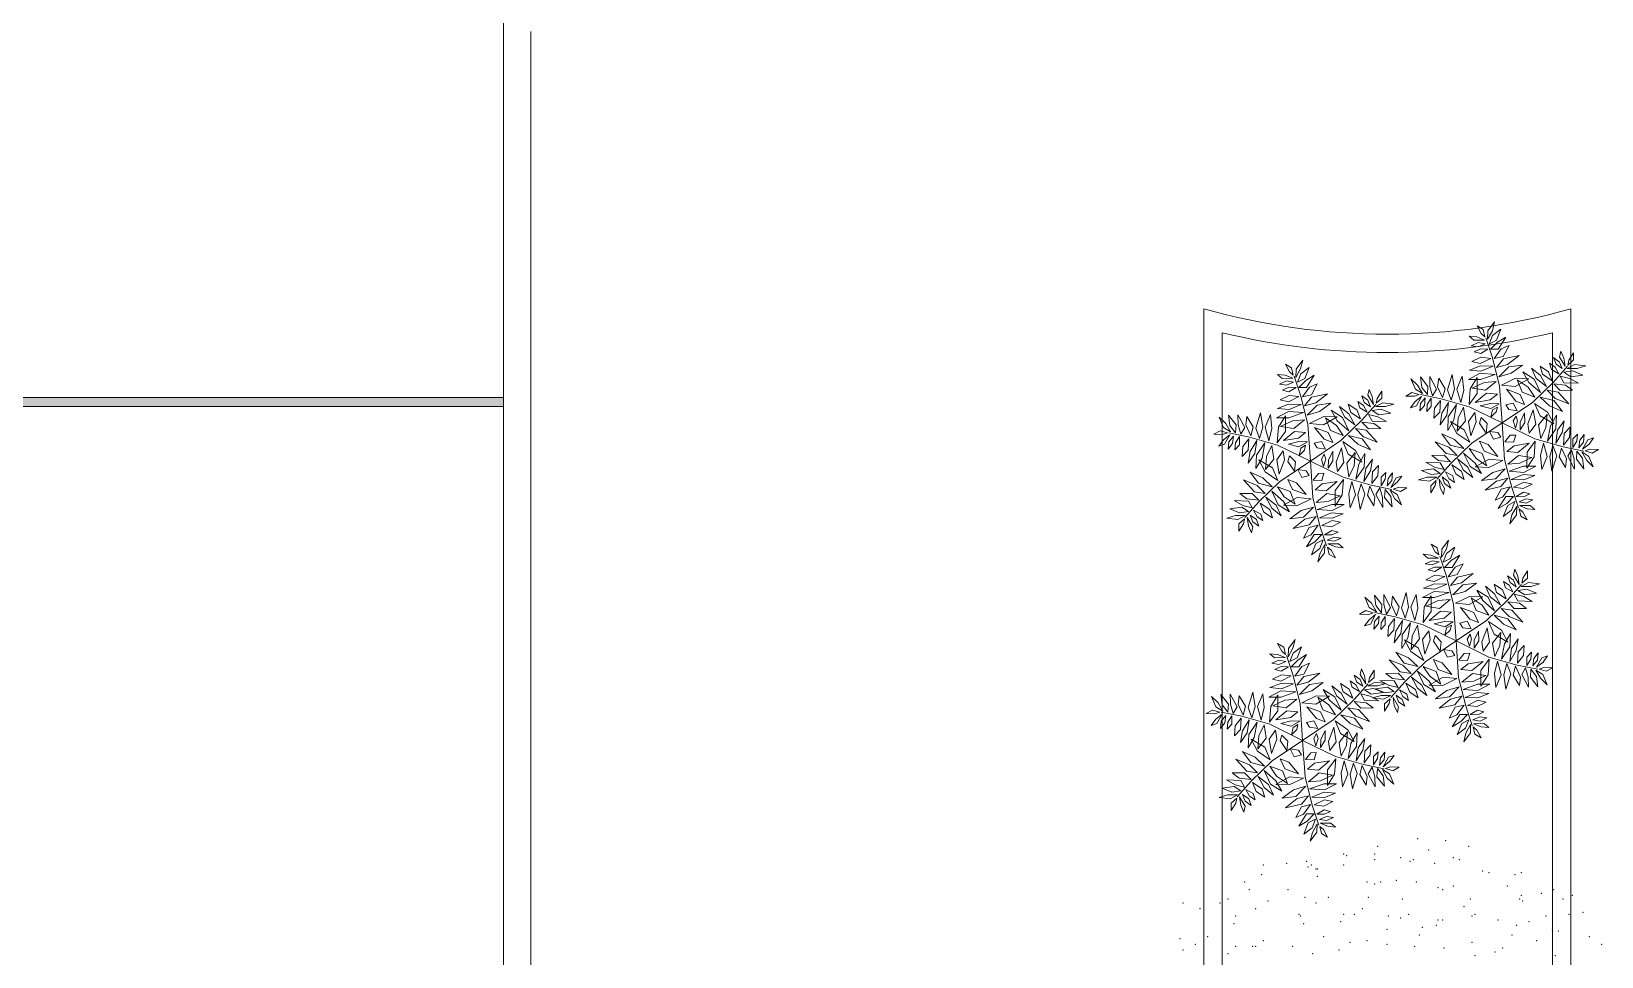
# Model space of a CAD drawing. Header units: metres. Extents: x 599 to 707, y 227 to 318.
# Drawn here: x 647.86 to 656.42, y 296.4 to 301.45 of the extents above; entities that cross this region are included whole.
import ezdxf

# ---------------------------------------------------------------- set-up
doc = ezdxf.new("R2010")
doc.units = ezdxf.units.M
doc.layers.get('0').update_dxf_attribs({"lineweight": 0})
for name, color, linetype, lineweight in [('banqueta', 252, 'Continuous', 9), ('muretes', 2, 'Continuous', 20), ('vegetacion', 74, 'Continuous', 0)]:
    doc.layers.add(name, color=color, linetype=linetype, lineweight=lineweight)

# ---------------------------------------------------------------- blocks, each defined once
blk = doc.blocks.new('arbol-pl17')
for p, q in [((-0.1023, 0.5082), (-0.1362, 0.5279)), ((-0.1362, 0.5279), (-0.1139, 0.4861)), ((-0.0415, 0.5498), (-0.0778, 0.5007)), ((-0.0527, 0.5019), (-0.0415, 0.5498)), ((-0.1537, 0.4505), (-0.1785, 0.4723)), ((-0.1785, 0.4723), (-0.1368, 0.468)), ((-0.168, 0.42), (-0.1304, 0.437)), ((-0.095, 0.4513), (-0.1537, 0.4505)), ((-0.1368, 0.468), (-0.095, 0.4513)), ((-0.1304, 0.437), (-0.0922, 0.4307)), ((-0.0922, 0.4307), (-0.1294, 0.4142)), ((-0.1139, 0.4861), (-0.0931, 0.4683)), ((-0.0931, 0.4683), (-0.1023, 0.5082)), ((-0.0525, 0.3533), (-0.0886, 0.4624)), ((-0.0795, 0.4555), (-0.0527, 0.5019)), ((-0.0778, 0.5007), (-0.0795, 0.4555)), ((-0.0702, 0.4295), (-0.0515, 0.4756)), ((-0.0308, 0.4497), (-0.0702, 0.4295)), ((-0.0623, 0.401), (-0.0252, 0.4398)), ((-0.0515, 0.4756), (-0.006, 0.5104)), ((-0.006, 0.5104), (-0.0308, 0.4497)), ((-0.0252, 0.4398), (0.0213, 0.4674)), ((0.0213, 0.4674), (-0.0205, 0.4008)), ((-0.1294, 0.4142), (-0.168, 0.42)), ((-0.1645, 0.3338), (-0.1149, 0.358)), ((-0.1516, 0.3866), (-0.118, 0.4027)), ((-0.1164, 0.3779), (-0.1516, 0.3866)), ((-0.0621, 0.3514), (-0.1187, 0.323)), ((-0.118, 0.4027), (-0.0769, 0.4012)), ((-0.0769, 0.4012), (-0.1164, 0.3779)), ((-0.1149, 0.358), (-0.0621, 0.3514)), ((-0.0205, 0.4008), (-0.0623, 0.401)), ((-0.0137, 0.199), (-0.0525, 0.3533)), ((-0.0433, 0.3497), (-0.0049, 0.4025)), ((0.0056, 0.3618), (-0.0433, 0.3497)), ((-0.031, 0.3013), (0.0071, 0.3478)), ((-0.0049, 0.4025), (0.0379, 0.4207)), ((0.0379, 0.4207), (0.0056, 0.3618)), ((0.0071, 0.3478), (0.0928, 0.3668)), ((0.0928, 0.3668), (0.0302, 0.3171)), ((0.2797, 0.3554), (0.3133, 0.3314)), ((0.294, 0.3192), (0.2797, 0.3554)), ((0.3133, 0.3584), (0.3197, 0.3907)), ((0.3433, 0.3079), (0.3133, 0.3584)), ((0.3197, 0.3907), (0.3369, 0.3525)), ((0.3369, 0.3525), (0.3433, 0.3079)), ((0.359, 0.3148), (0.389, 0.3427)), ((0.389, 0.3819), (0.364, 0.3417)), ((0.389, 0.3427), (0.389, 0.3819)), ((-0.2976, 0.18), (-0.2712, 0.2637)), ((-0.2712, 0.2637), (-0.2596, 0.1847)), ((-0.1186, 0.2702), (-0.1836, 0.236)), ((-0.1783, 0.2874), (-0.1181, 0.3103)), ((-0.1154, 0.2816), (-0.1783, 0.2874)), ((-0.1187, 0.323), (-0.1645, 0.3338)), ((-0.0378, 0.264), (-0.1186, 0.2702)), ((-0.1181, 0.3103), (-0.0494, 0.3087)), ((-0.1172, 0.2364), (-0.0378, 0.264)), ((-0.0494, 0.3087), (-0.1154, 0.2816)), ((0.0302, 0.3171), (-0.031, 0.3013)), ((-0.0169, 0.2503), (0.0364, 0.3053)), ((0.05, 0.2702), (-0.0169, 0.2503)), ((0.0364, 0.3053), (0.1114, 0.3148)), ((0.1114, 0.3148), (0.05, 0.2702)), ((0.1126, 0.277), (0.1462, 0.2197)), ((0.1747, 0.2378), (0.1126, 0.277)), ((0.1597, 0.2981), (0.2097, 0.2574)), ((0.1862, 0.2408), (0.1597, 0.2981)), ((0.2069, 0.3094), (0.2526, 0.2785)), ((0.2204, 0.2643), (0.2069, 0.3094)), ((0.2097, 0.2574), (0.2426, 0.1971)), ((0.2733, 0.2295), (0.2204, 0.2643)), ((0.2526, 0.2785), (0.2733, 0.2295)), ((0.259, 0.3246), (0.2897, 0.3035)), ((0.269, 0.2898), (0.259, 0.3246)), ((0.309, 0.2672), (0.269, 0.2898)), ((0.2797, 0.2221), (0.3562, 0.3079)), ((0.2897, 0.3035), (0.309, 0.2672)), ((0.3269, 0.2952), (0.294, 0.3192)), ((0.3133, 0.3314), (0.3269, 0.2952)), ((0.3369, 0.2756), (0.3862, 0.2824)), ((0.374, 0.2515), (0.3369, 0.2756)), ((0.3947, 0.3177), (0.3547, 0.2966)), ((0.3547, 0.2966), (0.4083, 0.2966)), ((0.364, 0.3417), (0.359, 0.3148)), ((0.439, 0.2604), (0.374, 0.2515)), ((0.3862, 0.2824), (0.439, 0.2604)), ((0.4554, 0.3108), (0.3947, 0.3177)), ((0.4083, 0.2966), (0.4554, 0.3108)), ((-0.461, 0.2053), (-0.4969, 0.239)), ((-0.4969, 0.239), (-0.4725, 0.183)), ((-0.4725, 0.183), (-0.4343, 0.1589)), ((-0.4343, 0.1589), (-0.461, 0.2053)), ((-0.4377, 0.1932), (-0.445, 0.25)), ((-0.445, 0.25), (-0.4048, 0.1981)), ((-0.4071, 0.154), (-0.4377, 0.1932)), ((-0.4048, 0.1981), (-0.4071, 0.154)), ((-0.3935, 0.1981), (-0.3942, 0.2522)), ((-0.3942, 0.2522), (-0.3574, 0.1826)), ((-0.3785, 0.1466), (-0.3935, 0.1981)), ((-0.3574, 0.1826), (-0.3785, 0.1466)), ((-0.351, 0.197), (-0.3454, 0.2432)), ((-0.3245, 0.1373), (-0.351, 0.197)), ((-0.3454, 0.2432), (-0.3106, 0.1858)), ((-0.3106, 0.1858), (-0.3245, 0.1373)), ((-0.2765, 0.1238), (-0.2976, 0.18)), ((-0.2596, 0.1847), (-0.2765, 0.1238)), ((-0.2462, 0.1841), (-0.2169, 0.2539)), ((-0.2252, 0.1105), (-0.2462, 0.1841)), ((-0.209, 0.1784), (-0.2252, 0.1105)), ((-0.2169, 0.2539), (-0.209, 0.1784)), ((-0.1836, 0.236), (-0.1172, 0.2364)), ((-0.1799, 0.0996), (-0.174, 0.1846)), ((-0.174, 0.1846), (-0.1352, 0.2466)), ((-0.0972, 0.22), (-0.1621, 0.189)), ((-0.1621, 0.189), (-0.0895, 0.1775)), ((-0.1352, 0.2466), (-0.1358, 0.1605)), ((-0.0316, 0.2249), (-0.0972, 0.22)), ((-0.0895, 0.1775), (-0.0316, 0.2249)), ((0, 0), (-0.0137, 0.199)), ((-0.0037, 0.2055), (0.0728, 0.243)), ((0.0711, 0.1978), (-0.0037, 0.2055)), ((0.0233, 0.1829), (0.0754, 0.1187)), ((0.0976, 0.155), (0.0233, 0.1829)), ((0.146, 0.2404), (0.0711, 0.1978)), ((0.0728, 0.243), (0.146, 0.2404)), ((0.0826, 0.2349), (0.109, 0.1663)), ((0.1419, 0.1942), (0.0826, 0.2349)), ((0.179, 0.1398), (0.1419, 0.1942)), ((0.1462, 0.2197), (0.2097, 0.1648)), ((0.1654, 0.1114), (0.2797, 0.2221)), ((0.2097, 0.1648), (0.1747, 0.2378)), ((0.2426, 0.1971), (0.1862, 0.2408)), ((0.2897, 0.1324), (0.2454, 0.1775)), ((0.2454, 0.1775), (0.3047, 0.1677)), ((0.3162, 0.1761), (0.2812, 0.2123)), ((0.2812, 0.2123), (0.3462, 0.2055)), ((0.3369, 0.2182), (0.3162, 0.2545)), ((0.3162, 0.2545), (0.3683, 0.2417)), ((0.3833, 0.1775), (0.3162, 0.1761)), ((0.4154, 0.2153), (0.3369, 0.2182)), ((0.3462, 0.2055), (0.3833, 0.1775)), ((0.3683, 0.2417), (0.4154, 0.2153)), ((-0.4913, 0.1655), (-0.5252, 0.1459)), ((-0.5252, 0.1459), (-0.4779, 0.1444)), ((-0.4982, 0.0815), (-0.4737, 0.1155)), ((-0.467, 0.0921), (-0.4982, 0.0815)), ((-0.4521, 0.1535), (-0.4913, 0.1655)), ((-0.4779, 0.1444), (-0.4521, 0.1535)), ((-0.4737, 0.1155), (-0.4383, 0.1434)), ((-0.4383, 0.1434), (-0.467, 0.0921)), ((-0.4477, 0.0645), (-0.4437, 0.1056)), ((-0.4234, 0.095), (-0.4477, 0.0645)), ((-0.3322, 0.1312), (-0.4447, 0.1545)), ((-0.4437, 0.1056), (-0.419, 0.1355)), ((-0.419, 0.1355), (-0.4234, 0.095)), ((-0.4106, 0.062), (-0.4077, 0.0992)), ((-0.3855, 0.0881), (-0.4106, 0.062)), ((-0.4077, 0.0992), (-0.3859, 0.134)), ((-0.3859, 0.134), (-0.3855, 0.0881)), ((-0.3675, 0.0795), (-0.3354, 0.1219)), ((-0.3354, 0.1219), (-0.3391, 0.0588)), ((-0.1792, 0.0876), (-0.3322, 0.1312)), ((-0.3278, 0.0529), (-0.292, 0.1115)), ((-0.292, 0.1115), (-0.3016, 0.0408)), ((-0.2476, 0.0992), (-0.2933, 0.0324)), ((-0.2633, 0.0167), (-0.2476, 0.0992)), ((-0.1358, 0.1605), (-0.1799, 0.0996)), ((0, 0), (-0.1792, 0.0876)), ((-0.0854, 0.162), (-0.1468, 0.1116)), ((-0.1468, 0.1116), (-0.0651, 0.1247)), ((-0.0628, 0.1061), (-0.1193, 0.093)), ((-0.1193, 0.093), (-0.0619, 0.0773)), ((-0.0258, 0.1565), (-0.0854, 0.162)), ((-0.0651, 0.1247), (-0.0258, 0.1565)), ((-0.0153, 0.1042), (-0.0628, 0.1061)), ((-0.0619, 0.0773), (-0.0153, 0.1042)), ((-0.0257, 0.086), (-0.0526, 0.071)), ((-0.0322, 0.0592), (-0.0257, 0.086)), ((0, 0), (0.1654, 0.1114)), ((0.0604, 0.1074), (0.0204, 0.0976)), ((0.0204, 0.0976), (0.0369, 0.0722)), ((0.0826, 0.0653), (0.0604, 0.1074)), ((0.0754, 0.1187), (0.1226, 0.1006)), ((0.1226, 0.1006), (0.0976, 0.155)), ((0.109, 0.1663), (0.179, 0.1398)), ((0.2069, 0.0374), (0.1762, 0.106)), ((0.1762, 0.106), (0.2469, 0.0584)), ((0.259, 0.0918), (0.2083, 0.1398)), ((0.2083, 0.1398), (0.2826, 0.1212)), ((0.3283, 0.0609), (0.259, 0.0918)), ((0.2826, 0.1212), (0.3283, 0.0609)), ((0.364, 0.103), (0.2897, 0.1324)), ((0.3047, 0.1677), (0.364, 0.103)), ((-0.3714, 0.0245), (-0.3675, 0.0795)), ((-0.3391, 0.0588), (-0.3714, 0.0245)), ((-0.338, -0.0107), (-0.3278, 0.0529)), ((-0.3016, 0.0408), (-0.338, -0.0107)), ((-0.2933, 0.0324), (-0.2962, -0.041)), ((-0.2962, -0.041), (-0.2633, 0.0167)), ((-0.2469, -0.0584), (-0.2812, 0.0063)), ((-0.2812, 0.0063), (-0.2069, -0.0374)), ((-0.2391, 0.0258), (-0.2447, -0.0459)), ((-0.2447, -0.0459), (-0.1985, 0.0113)), ((-0.2106, 0.0851), (-0.2391, 0.0258)), ((-0.1985, 0.0113), (-0.2106, 0.0851)), ((-0.1484, 0.0559), (-0.183, 0.007)), ((-0.183, 0.007), (-0.1701, -0.0713)), ((-0.1701, -0.0713), (-0.1405, 0.006)), ((0, 0), (-0.1654, -0.1114)), ((-0.1405, 0.006), (-0.1484, 0.0559)), ((-0.1136, 0.0291), (-0.1233, -0.0014)), ((-0.0809, -0.0041), (-0.1136, 0.0291)), ((-0.0526, 0.071), (-0.0617, 0.031)), ((-0.0617, 0.031), (-0.0322, 0.0592)), ((0, 0), (0.1792, -0.0876)), ((0, 0), (0.0137, -0.199)), ((0.0369, 0.0722), (0.0826, 0.0653)), ((0.0762, 0.0369), (0.0604, 0.0104)), ((0.0604, 0.0104), (0.0726, -0.0288)), ((0.0726, -0.0288), (0.084, 0.0104)), ((0.084, 0.0104), (0.0762, 0.0369)), ((0.0988, 0.0041), (0.0978, -0.0389)), ((0.0978, -0.0389), (0.1233, 0.0014)), ((0.1226, 0.0537), (0.0988, 0.0041)), ((0.1233, 0.0014), (0.1226, 0.0537)), ((0.1701, 0.0713), (0.1405, -0.006)), ((0.183, -0.007), (0.1701, 0.0713)), ((0.2447, 0.0459), (0.1985, -0.0113)), ((0.2812, -0.0063), (0.2069, 0.0374)), ((0.2391, -0.0258), (0.2447, 0.0459)), ((0.2469, 0.0584), (0.2812, -0.0063)), ((0.2962, 0.041), (0.2633, -0.0167)), ((0.2933, -0.0324), (0.2962, 0.041)), ((0.3016, -0.0408), (0.338, 0.0107)), ((0.338, 0.0107), (0.3278, -0.0529)), ((-0.2826, -0.1212), (-0.3283, -0.0609)), ((-0.3283, -0.0609), (-0.259, -0.0918)), ((-0.1762, -0.106), (-0.2469, -0.0584)), ((-0.2069, -0.0374), (-0.1762, -0.106)), ((-0.1233, -0.0014), (-0.0869, -0.0556)), ((-0.0869, -0.0556), (-0.0809, -0.0041)), ((-0.0683, -0.0467), (-0.0462, -0.0888)), ((-0.0226, -0.0535), (-0.0683, -0.0467)), ((-0.0462, -0.0888), (-0.0062, -0.079)), ((-0.0062, -0.079), (-0.0226, -0.0535)), ((0.0441, -0.068), (0.0153, -0.1042)), ((0.0743, -0.0665), (0.0441, -0.068)), ((0.0628, -0.1061), (0.0743, -0.0665)), ((0.1405, -0.006), (0.1484, -0.0559)), ((0.1484, -0.0559), (0.183, -0.007)), ((0.1985, -0.0113), (0.2106, -0.0851)), ((0.2106, -0.0851), (0.2391, -0.0258)), ((0.2633, -0.0167), (0.2476, -0.0992)), ((0.2476, -0.0992), (0.2933, -0.0324)), ((0.292, -0.1115), (0.3016, -0.0408)), ((0.3278, -0.0529), (0.292, -0.1115)), ((0.3354, -0.1219), (0.3391, -0.0588)), ((0.3675, -0.0795), (0.3354, -0.1219)), ((0.3391, -0.0588), (0.3714, -0.0245)), ((0.3714, -0.0245), (0.3675, -0.0795)), ((0.3855, -0.0881), (0.4106, -0.062)), ((0.4106, -0.062), (0.4077, -0.0992)), ((0.4234, -0.095), (0.4477, -0.0645)), ((0.4477, -0.0645), (0.4437, -0.1056)), ((0.467, -0.0921), (0.4982, -0.0815)), ((0.4982, -0.0815), (0.4737, -0.1155)), ((-0.3047, -0.1677), (-0.364, -0.103)), ((-0.364, -0.103), (-0.2897, -0.1324)), ((-0.2454, -0.1775), (-0.3047, -0.1677)), ((-0.2897, -0.1324), (-0.2454, -0.1775)), ((-0.2083, -0.1398), (-0.2826, -0.1212)), ((-0.1654, -0.1114), (-0.2797, -0.2221)), ((-0.259, -0.0918), (-0.2083, -0.1398)), ((-0.2097, -0.1648), (-0.1747, -0.2378)), ((-0.1462, -0.2197), (-0.2097, -0.1648)), ((-0.179, -0.1398), (-0.1419, -0.1942)), ((-0.109, -0.1663), (-0.179, -0.1398)), ((-0.1226, -0.1006), (-0.0976, -0.155)), ((-0.0754, -0.1187), (-0.1226, -0.1006)), ((-0.0826, -0.2349), (-0.109, -0.1663)), ((-0.0976, -0.155), (-0.0233, -0.1829)), ((-0.0233, -0.1829), (-0.0754, -0.1187)), ((0.0153, -0.1042), (0.0628, -0.1061)), ((0.0651, -0.1247), (0.0258, -0.1565)), ((0.0258, -0.1565), (0.0854, -0.162)), ((0.1468, -0.1116), (0.0651, -0.1247)), ((0.0854, -0.162), (0.1468, -0.1116)), ((0.1352, -0.2466), (0.1358, -0.1605)), ((0.1358, -0.1605), (0.1799, -0.0996)), ((0.1799, -0.0996), (0.174, -0.1846)), ((0.1792, -0.0876), (0.3322, -0.1312)), ((0.209, -0.1784), (0.2252, -0.1105)), ((0.2252, -0.1105), (0.2462, -0.1841)), ((0.2596, -0.1847), (0.2765, -0.1238)), ((0.2765, -0.1238), (0.2976, -0.18)), ((0.3106, -0.1858), (0.3245, -0.1373)), ((0.3245, -0.1373), (0.351, -0.197)), ((0.3322, -0.1312), (0.4447, -0.1545)), ((0.3574, -0.1826), (0.3785, -0.1466)), ((0.3785, -0.1466), (0.3935, -0.1981)), ((0.3859, -0.134), (0.3855, -0.0881)), ((0.4077, -0.0992), (0.3859, -0.134)), ((0.4048, -0.1981), (0.4071, -0.154)), ((0.4071, -0.154), (0.4377, -0.1932)), ((0.419, -0.1355), (0.4234, -0.095)), ((0.4437, -0.1056), (0.419, -0.1355)), ((0.4343, -0.1589), (0.461, -0.2053)), ((0.4725, -0.183), (0.4343, -0.1589)), ((0.4383, -0.1434), (0.467, -0.0921)), ((0.4737, -0.1155), (0.4383, -0.1434)), ((0.4779, -0.1444), (0.4521, -0.1535)), ((0.4521, -0.1535), (0.4913, -0.1655)), ((0.5252, -0.1459), (0.4779, -0.1444)), ((0.4913, -0.1655), (0.5252, -0.1459)), ((-0.439, -0.2604), (-0.374, -0.2515)), ((-0.3683, -0.2417), (-0.4154, -0.2153)), ((-0.4154, -0.2153), (-0.3369, -0.2182)), ((-0.3833, -0.1775), (-0.3162, -0.1761)), ((-0.3462, -0.2055), (-0.3833, -0.1775)), ((-0.374, -0.2515), (-0.3369, -0.2756)), ((-0.3162, -0.2545), (-0.3683, -0.2417)), ((-0.2797, -0.2221), (-0.3562, -0.3079)), ((-0.2812, -0.2123), (-0.3462, -0.2055)), ((-0.3369, -0.2182), (-0.3162, -0.2545)), ((-0.3162, -0.1761), (-0.2812, -0.2123)), ((-0.2733, -0.2295), (-0.2204, -0.2643)), ((-0.2526, -0.2785), (-0.2733, -0.2295)), ((-0.2426, -0.1971), (-0.1862, -0.2408)), ((-0.2097, -0.2574), (-0.2426, -0.1971)), ((-0.1862, -0.2408), (-0.1597, -0.2981)), ((-0.1747, -0.2378), (-0.1126, -0.277)), ((-0.1126, -0.277), (-0.1462, -0.2197)), ((-0.146, -0.2404), (-0.0711, -0.1978)), ((-0.0728, -0.243), (-0.146, -0.2404)), ((-0.1419, -0.1942), (-0.0826, -0.2349)), ((0.0037, -0.2055), (-0.0728, -0.243)), ((-0.0711, -0.1978), (0.0037, -0.2055)), ((-0.05, -0.2702), (0.0169, -0.2503)), ((0.0169, -0.2503), (-0.0364, -0.3053)), ((0.0137, -0.199), (0.0525, -0.3533)), ((0.0895, -0.1775), (0.0316, -0.2249)), ((0.0316, -0.2249), (0.0972, -0.22)), ((0.1172, -0.2364), (0.0378, -0.264)), ((0.1621, -0.189), (0.0895, -0.1775)), ((0.0972, -0.22), (0.1621, -0.189)), ((0.1836, -0.236), (0.1172, -0.2364)), ((0.1186, -0.2702), (0.1836, -0.236)), ((0.174, -0.1846), (0.1352, -0.2466)), ((0.2169, -0.2539), (0.209, -0.1784)), ((0.2462, -0.1841), (0.2169, -0.2539)), ((0.2712, -0.2637), (0.2596, -0.1847)), ((0.2976, -0.18), (0.2712, -0.2637)), ((0.3454, -0.2432), (0.3106, -0.1858)), ((0.351, -0.197), (0.3454, -0.2432)), ((0.3942, -0.2522), (0.3574, -0.1826)), ((0.3935, -0.1981), (0.3942, -0.2522)), ((0.445, -0.25), (0.4048, -0.1981)), ((0.4377, -0.1932), (0.445, -0.25)), ((0.461, -0.2053), (0.4969, -0.239)), ((0.4969, -0.239), (0.4725, -0.183)), ((-0.4083, -0.2966), (-0.4554, -0.3108)), ((-0.4554, -0.3108), (-0.3947, -0.3177)), ((-0.3862, -0.2824), (-0.439, -0.2604)), ((-0.3547, -0.2966), (-0.4083, -0.2966)), ((-0.3947, -0.3177), (-0.3547, -0.2966)), ((-0.359, -0.3148), (-0.389, -0.3427)), ((-0.389, -0.3819), (-0.364, -0.3417)), ((-0.3369, -0.2756), (-0.3862, -0.2824)), ((-0.364, -0.3417), (-0.359, -0.3148)), ((-0.3433, -0.3079), (-0.3133, -0.3584)), ((-0.3369, -0.3525), (-0.3433, -0.3079)), ((-0.3269, -0.2952), (-0.294, -0.3192)), ((-0.3133, -0.3314), (-0.3269, -0.2952)), ((-0.2797, -0.3554), (-0.3133, -0.3314)), ((-0.309, -0.2672), (-0.269, -0.2898)), ((-0.2897, -0.3035), (-0.309, -0.2672)), ((-0.294, -0.3192), (-0.2797, -0.3554)), ((-0.259, -0.3246), (-0.2897, -0.3035)), ((-0.269, -0.2898), (-0.259, -0.3246)), ((-0.2069, -0.3094), (-0.2526, -0.2785)), ((-0.2204, -0.2643), (-0.2069, -0.3094)), ((-0.1597, -0.2981), (-0.2097, -0.2574)), ((-0.1114, -0.3148), (-0.05, -0.2702)), ((-0.0364, -0.3053), (-0.1114, -0.3148)), ((-0.0928, -0.3668), (-0.0302, -0.3171)), ((-0.0302, -0.3171), (0.031, -0.3013)), ((0.031, -0.3013), (-0.0071, -0.3478)), ((0.0378, -0.264), (0.1186, -0.2702)), ((0.0494, -0.3087), (0.1154, -0.2816)), ((0.1181, -0.3103), (0.0494, -0.3087)), ((0.0621, -0.3514), (0.1187, -0.323)), ((0.1645, -0.3338), (0.1149, -0.358)), ((0.1154, -0.2816), (0.1783, -0.2874)), ((0.1783, -0.2874), (0.1181, -0.3103)), ((0.1187, -0.323), (0.1645, -0.3338)), ((-0.389, -0.3427), (-0.389, -0.3819)), ((-0.3197, -0.3907), (-0.3369, -0.3525)), ((-0.3133, -0.3584), (-0.3197, -0.3907)), ((-0.0071, -0.3478), (-0.0928, -0.3668)), ((-0.0379, -0.4207), (-0.0056, -0.3618)), ((0.0049, -0.4025), (-0.0379, -0.4207)), ((-0.0213, -0.4674), (0.0205, -0.4008)), ((-0.0056, -0.3618), (0.0433, -0.3497)), ((0.0433, -0.3497), (0.0049, -0.4025)), ((0.0205, -0.4008), (0.0623, -0.401)), ((0.0623, -0.401), (0.0252, -0.4398)), ((0.0525, -0.3533), (0.0886, -0.4624)), ((0.1149, -0.358), (0.0621, -0.3514)), ((0.0769, -0.4012), (0.1164, -0.3779)), ((0.118, -0.4027), (0.0769, -0.4012)), ((0.0922, -0.4307), (0.1294, -0.4142)), ((0.1164, -0.3779), (0.1516, -0.3866)), ((0.1516, -0.3866), (0.118, -0.4027)), ((0.1294, -0.4142), (0.168, -0.42)), ((0.168, -0.42), (0.1304, -0.437)), ((0.0252, -0.4398), (-0.0213, -0.4674)), ((0.006, -0.5104), (0.0308, -0.4497)), ((0.0515, -0.4756), (0.006, -0.5104)), ((0.0308, -0.4497), (0.0702, -0.4295)), ((0.0415, -0.5498), (0.0778, -0.5007)), ((0.0527, -0.5019), (0.0415, -0.5498)), ((0.0702, -0.4295), (0.0515, -0.4756)), ((0.0795, -0.4555), (0.0527, -0.5019)), ((0.0778, -0.5007), (0.0795, -0.4555)), ((0.1304, -0.437), (0.0922, -0.4307)), ((0.0931, -0.4683), (0.1023, -0.5082)), ((0.1139, -0.4861), (0.0931, -0.4683)), ((0.095, -0.4513), (0.1537, -0.4505)), ((0.1368, -0.468), (0.095, -0.4513)), ((0.1023, -0.5082), (0.1362, -0.5279)), ((0.1362, -0.5279), (0.1139, -0.4861)), ((0.1785, -0.4723), (0.1368, -0.468)), ((0.1537, -0.4505), (0.1785, -0.4723))]:
    blk.add_line(p, q)

msp = doc.modelspace()

# ---------------------------------------------------------------- hatches: boundary and pattern name
msp.add_hatch(color=256).paths.add_polyline_path([(645.3541, 307.542), (650.4341, 307.542), (650.4341, 307.592), (645.3541, 307.592, 1), (645.3541, 299.402), (650.4341, 299.402), (650.4341, 299.452), (645.3541, 299.452, -1)])

# ---------------------------------------------------------------- linework, layer by layer
for p, q in [((645.3541, 299.452), (650.4341, 299.452)), ((645.3541, 299.402), (650.4341, 299.402))]:
    msp.add_line(p, q)
at = {"layer": 'banqueta'}
for p, q in [((654.2498, 292.367), (654.2498, 299.9347)), ((656.2498, 292.367), (656.2498, 299.9347)), ((654.3498, 292.367), (654.3498, 299.8051)), ((656.1498, 292.367), (656.1498, 299.8051))]:
    msp.add_line(p, q, dxfattribs=at)
for radius, start, end in [(3.7, 254.31965, 285.68035), (3.8, 256.29977, 283.70023)]:
    msp.add_arc((655.2498, 303.497), radius, start, end, dxfattribs=at)
at = {"layer": 'muretes'}
for p, q in [((650.4341, 295.292), (650.4341, 311.702)), ((650.5841, 295.292), (650.5841, 301.447))]:
    msp.add_line(p, q, dxfattribs=at)
at = {"layer": 'vegetacion'}
for p in [(655.1968, 297.006), (655.4156, 297.0471), (655.567, 297.0368), (655.6932, 297.006), (654.7004, 296.9135), (654.8098, 296.9238), (655.0117, 296.9649), (655.0285, 296.9546), (655.18, 296.9649), (655.18, 296.9341), (655.323, 296.9444), (655.3735, 296.9238), (655.3903, 296.9341), (655.4745, 296.9854), (655.5081, 296.9135), (655.6091, 296.9444), (655.6427, 296.9341), (654.5658, 296.8519), (654.5742, 296.9033), (654.8182, 296.893), (654.835, 296.9033), (654.8602, 296.8827), (654.8687, 296.8827), (654.8687, 296.8416), (655.0117, 296.9033), (655.2978, 296.8211), (655.7689, 296.8724), (655.8026, 296.8622), (655.9456, 296.8519), (655.9793, 296.8622), (654.4732, 296.8108), (654.4985, 296.7697), (654.7088, 296.7697), (655.1379, 296.8108), (655.18, 296.8005), (655.2136, 296.8108), (655.4071, 296.8108), (655.5249, 296.78), (655.5502, 296.7697), (655.5502, 296.7697), (655.6091, 296.7902), (655.9036, 296.7902), (655.9793, 296.7389), (656.0887, 296.7491), (656.156, 296.7697), (656.2569, 296.7389), (654.1367, 296.6978), (654.2292, 296.667), (654.3386, 296.6978), (654.3807, 296.7183), (654.5321, 296.667), (654.5994, 296.708), (654.8014, 296.7286), (654.8602, 296.6978), (654.9276, 296.7286), (655.1127, 296.667), (655.1463, 296.7286), (655.3314, 296.7183), (655.668, 296.6772), (655.7016, 296.7183), (655.9709, 296.7183), (655.9877, 296.708), (656.2065, 296.7183), (654.4143, 296.5848), (654.4227, 296.6259), (654.7677, 296.6361), (654.7761, 296.6259), (654.7929, 296.5848), (654.9949, 296.595), (655.0117, 296.6361), (655.0706, 296.6361), (655.2557, 296.6259), (655.323, 296.6156), (655.3651, 296.6361), (655.4408, 296.5642), (655.5165, 296.5745), (655.5249, 296.6053), (655.5502, 296.6053), (655.71, 296.6259), (655.7269, 296.6361), (655.8531, 296.6053), (655.954, 296.5745), (656.0213, 296.595), (656.1139, 296.6259), (656.2401, 296.6361), (656.3158, 296.6464), (654.1198, 296.5026), (654.2713, 296.5128), (654.5742, 296.4923), (654.9023, 296.5128), (655.0454, 296.482), (655.1379, 296.4923), (655.2473, 296.5539), (655.424, 296.5231), (655.71, 296.482), (655.9288, 296.5231), (656.0634, 296.4923), (656.1476, 296.5539), (656.1812, 296.5437), (656.3495, 296.5128), (654.1367, 296.4409), (654.204, 296.4717), (654.3807, 296.4204), (654.4227, 296.4615), (654.5153, 296.4615), (654.5321, 296.4615), (654.734, 296.4615), (654.8434, 296.4204), (654.9865, 296.4409), (655.2473, 296.4717), (655.3987, 296.4615), (655.5586, 296.4512), (655.7269, 296.4101), (655.8362, 296.4307), (655.8783, 296.4512), (656.1644, 296.4101), (656.4168, 296.4717)]:
    msp.add_point(p, dxfattribs=at)

# ---------------------------------------------------------------- block references
for p in [(655.8747, 299.3139), (654.8301, 299.1054), (655.624, 298.1253), (654.7883, 297.5832)]:
    msp.add_blockref('arbol-pl17', p, dxfattribs=at)

doc.saveas('drawing.dxf')
